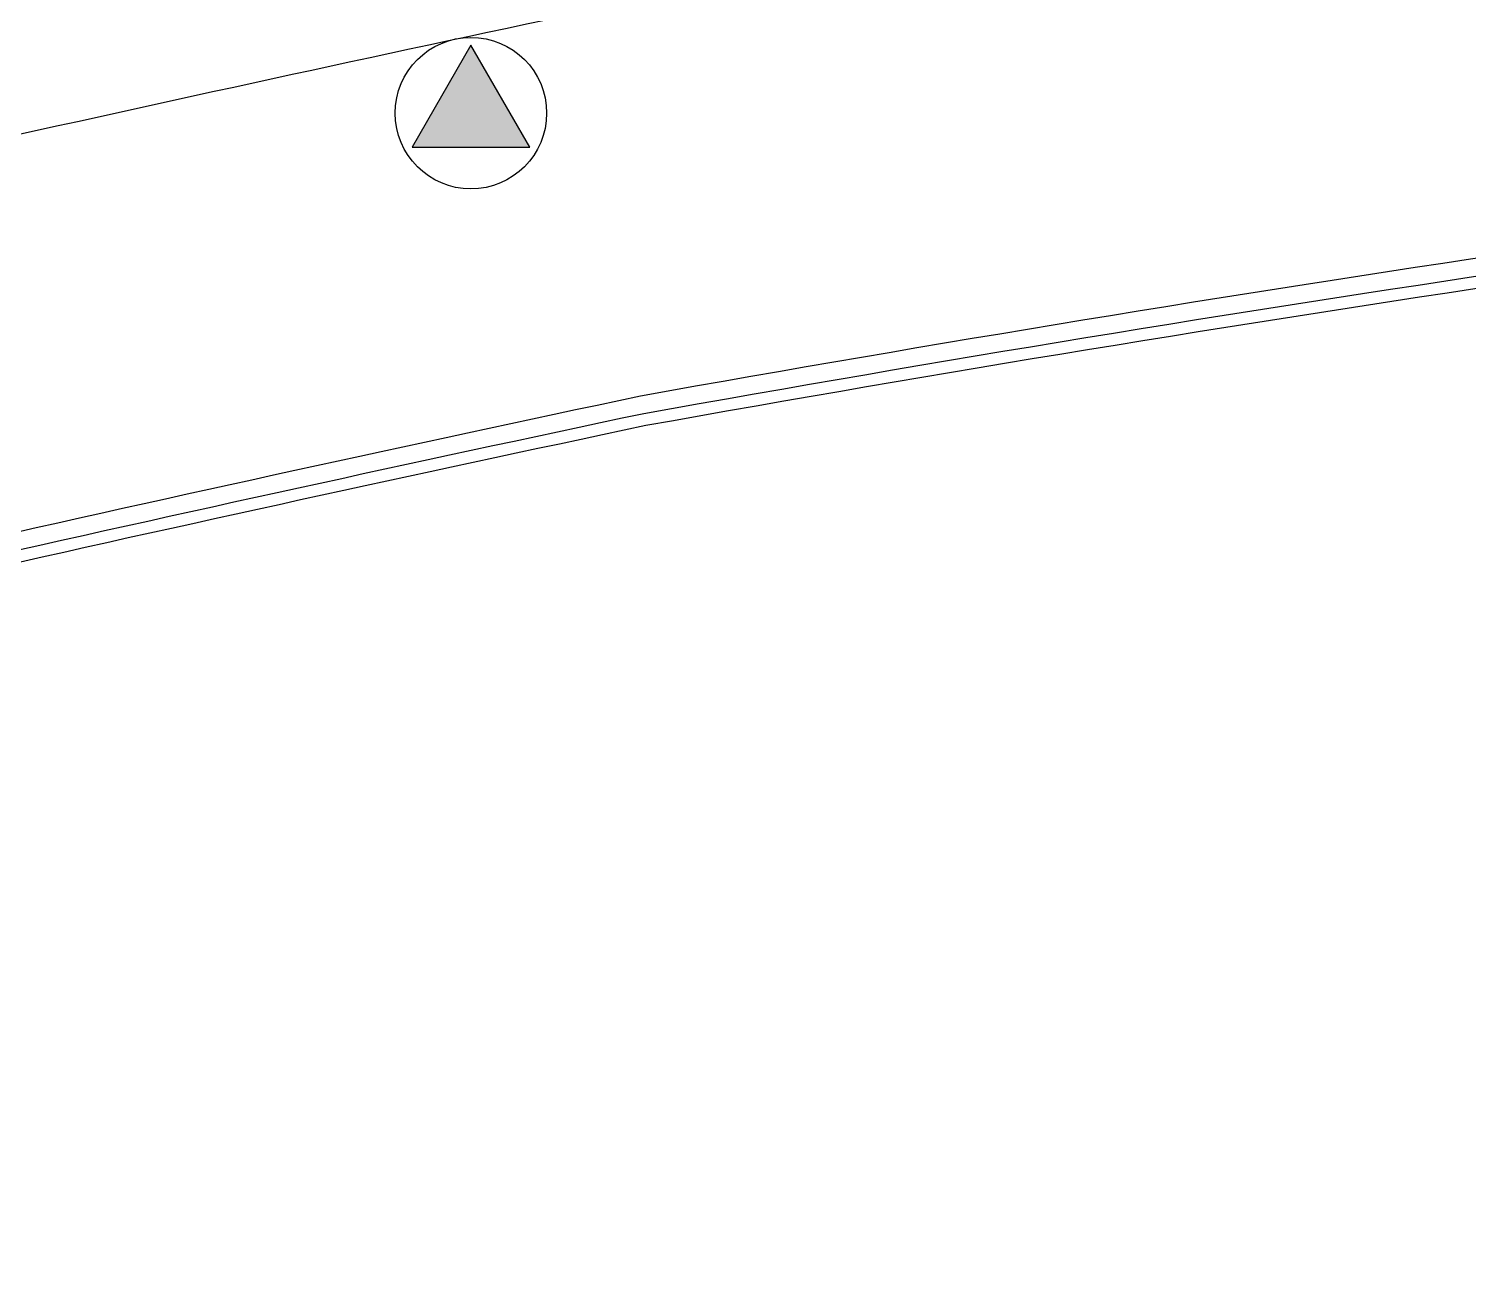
# Model space of a CAD drawing. Header units: millimetres. Extents: x 441156 to 441876, y 4514765 to 4515211.
# Drawn here: x 441719.94 to 441725.97, y 4514831.75 to 4514836.95 of the extents above; entities that cross this region are included whole.
import ezdxf

# ---------------------------------------------------------------- set-up
doc = ezdxf.new("R2010")
doc.units = ezdxf.units.MM
doc.layers.add('01_eléctrico', color=170, linetype='Continuous')
doc.layers.add('01_piscinas', color=254, linetype='Continuous')

msp = doc.modelspace()

# ---------------------------------------------------------------- hatches: boundary and pattern name
at = {"layer": '01_eléctrico'}
h = msp.add_hatch(color=256, dxfattribs=at)
h.dxf.hatch_style = 1
h.paths.add_polyline_path([(441722.03929003, 4514836.45160846), (441721.79253096, 4514836.8790077), (441721.5457719, 4514836.45160846)])

# ---------------------------------------------------------------- linework, layer by layer
at = {"layer": '01_eléctrico', "elevation": 0.00000131}
msp.add_lwpolyline([(441722.03929003, 4514836.45160846), (441721.79253096, 4514836.8790077), (441721.5457719, 4514836.45160846)], close=True, dxfattribs=at)
at = {"layer": '01_eléctrico'}
msp.add_circle((441721.79253096, 4514836.59407487, 0.00000131), 0.31727935, dxfattribs=at)
at = {"layer": '01_piscinas'}
for points, elevation in [([(441716.96349387, 4514835.83174273, -0.0058147586), (441722.18942483, 4514837.00261362, -0.0069540546), (441725.73113012, 4514837.58702849)], 0.00000131), ([(441733.80152151, 4514836.84526939, 0.0164873178), (441729.941051, 4514836.51536975, 0.0147570251), (441722.50275839, 4514835.40842934, 0.0064753203), (441716.72613465, 4514834.10548181, 0.0081662383), (441709.49245762, 4514832.24974676, 0.0216544653), (441700.37301078, 4514829.13504235, 0.0203224531), (441692.08927445, 4514825.50445053, 0.0071301443), (441686.53051536, 4514822.6439482, 0.0002218274), (441686.35889411, 4514822.55241672), (441685.06968918, 4514821.85298122), (441683.78080227, 4514821.15371826, 0.0026809456), (441681.72825373, 4514820.00791291), (441674.82663559, 4514816.1888006), (441672.21161554, 4514814.745731), (441664.29735012, 4514810.37833203), (441659.35443191, 4514807.63872531), (441646.18519361, 4514800.33969015), (441646.07115784, 4514800.27586286), (441656.85310346, 4514782.27945409)], 0.00000053), ([(441733.79953832, 4514836.77006272, 0.0164621357), (441729.94989689, 4514836.44089324, 0.0147546948), (441722.51715044, 4514835.33481359, 0.0064740219), (441716.74358279, 4514834.03253962, 0.0081654849), (441709.51294286, 4514832.17759532, 0.021652917), (441700.40030144, 4514829.06518378, 0.0203218385), (441692.12239248, 4514825.4371581, 0.0071298324), (441686.56578016, 4514822.5777561, 0.0002215412), (441686.39443893, 4514822.48637409), (441685.10545453, 4514821.78705824), (441683.81678817, 4514821.08791493, 0.002681048), (441681.7648651, 4514819.94245511), (441674.86291054, 4514816.12315664), (441672.24785212, 4514814.68006586), (441664.33364728, 4514810.31270033), (441659.39078961, 4514807.57312716), (441646.22168809, 4514800.27416781), (441646.17519445, 4514800.24814472), (441656.91744049, 4514782.31799947)], 0.00000053)]:
    msp.add_lwpolyline(points, format="xyb", dxfattribs=dict(at, elevation=elevation))
for centre, radius, start, end in [((441744.96912208, 4514709.97578812, 0.00000053), 127.30320222, 96.7735269661, 100.1544522979), ((441769.9152341, 4514611.74085917, 0.00000053), 228.5120483, 101.969147109, 103.4526644255)]:
    msp.add_arc(centre, radius, start, end, dxfattribs=at)

doc.saveas('drawing.dxf')
